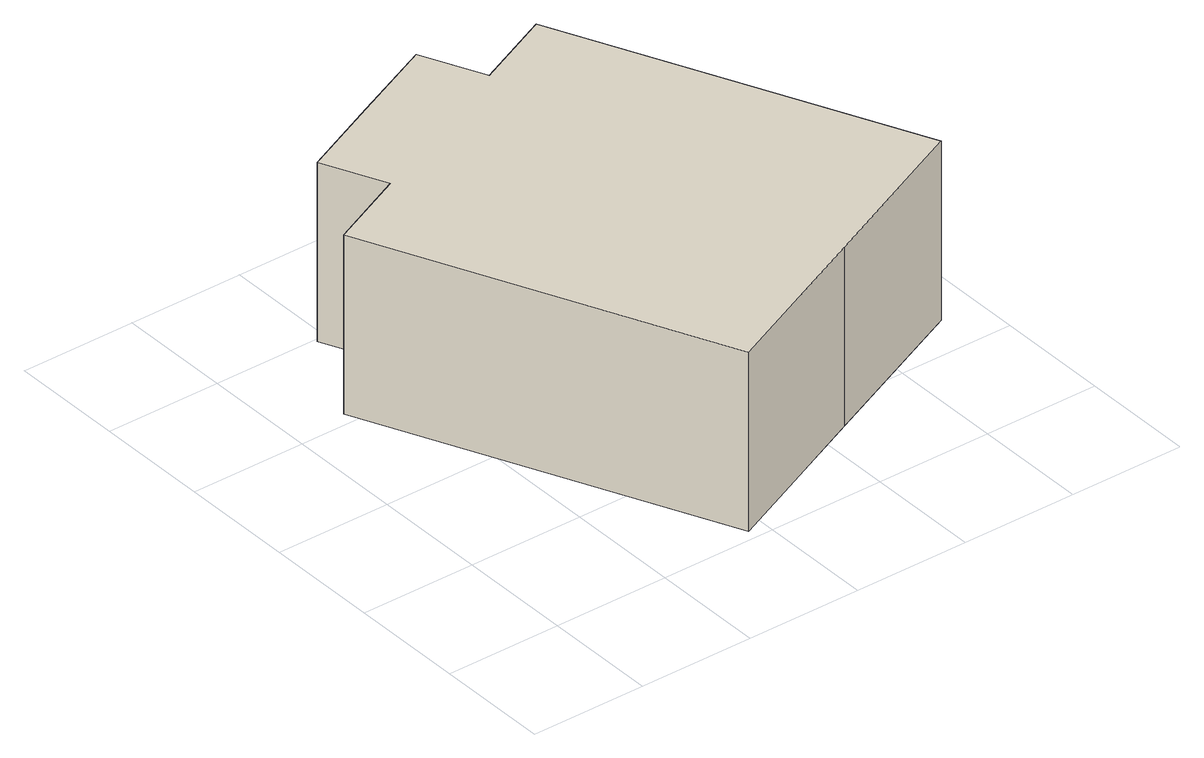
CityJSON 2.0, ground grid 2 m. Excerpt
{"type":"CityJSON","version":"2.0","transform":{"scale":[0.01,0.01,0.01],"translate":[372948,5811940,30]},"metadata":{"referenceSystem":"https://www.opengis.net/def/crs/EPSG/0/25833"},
"CityObjects":{
"building1":{"type":"Building","attributes":{"Gemeindeschluessel":"11000005","BezugspunktDach":"2200","function":"31001_1000","measuredHeight":4.12,"storeysAboveGround":1},"address":[{"country":"Germany","locality":"Berlin","thoroughfareNumber":"3A (2)","thoroughfareName":"Am Schwemmhorn"}],"geometry":[{"type":"Solid","lod":"1","boundaries":[[[[0,1,2,3,4,5,6,7,8,9]],[[10,11,12,13,14,15,16,17,18,19]],[[10,19,9,8]],[[11,10,8,7]],[[12,11,7,6]],[[13,12,6,5]],[[14,13,5,4]],[[15,14,4,3]],[[16,15,3,2]],[[17,16,2,1]],[[18,17,1,0]],[[19,18,0,9]]]]}]}
},
"vertices":[
[371,18,394],[650,146,394],[930,273,394],[655,877,394],[519,815,394],[469,924,394],[325,859,394],[182,794,394],[232,685,394],[96,623,394],[232,685,78],[182,794,78],[325,859,78],[469,924,78],[519,815,78],[655,877,78],[930,273,78],[650,146,78],[371,18,78],[96,623,78]
]}
